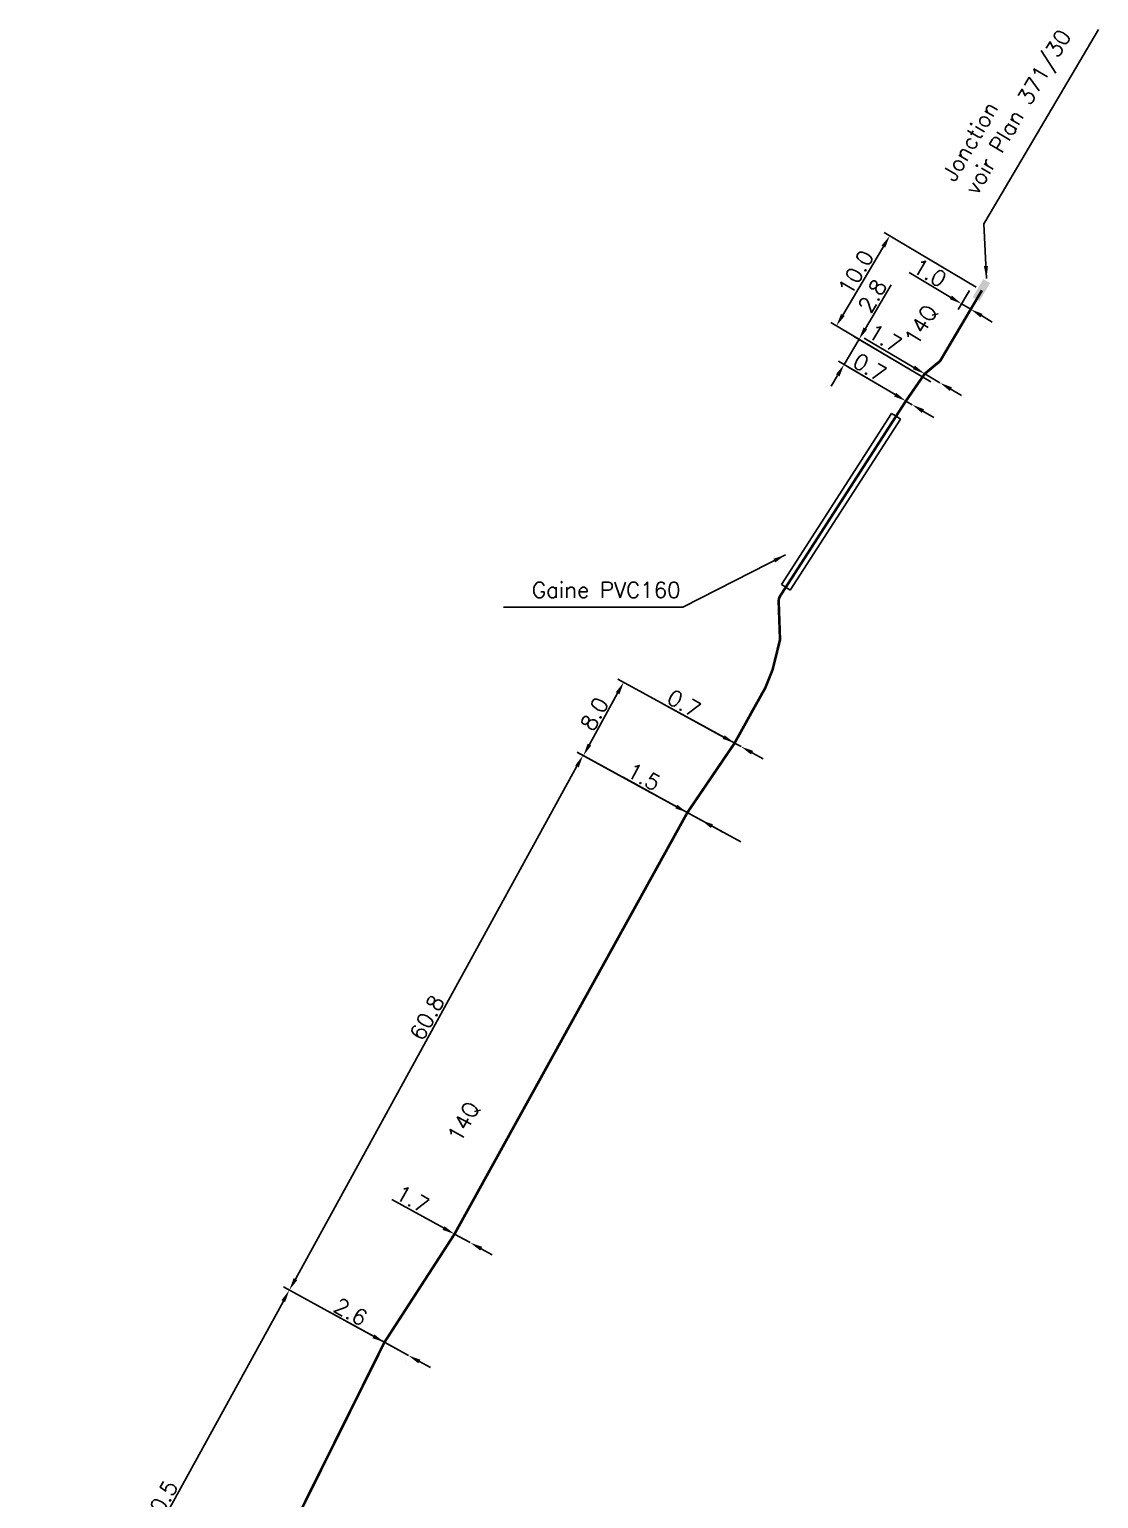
# Model space of a CAD drawing. Header units: millimetres. Extents: x 161000 to 161272, y 122092 to 122723.
# Drawn here: x 161169.5 to 161271.7, y 122582.9 to 122723.3 of the extents above; entities that cross this region are included whole.
import ezdxf
from ezdxf.enums import TextEntityAlignment as Align

# ---------------------------------------------------------------- set-up
doc = ezdxf.new("R2010")
doc.units = ezdxf.units.MM
doc.header["$MEASUREMENT"] = 0
doc.header["$PDMODE"] = 34
doc.linetypes.add('S_ST', pattern=[14, 8, -1.5, 0, -1.5, 0, -1.5, 0, -1.5])
doc.layers.get('0').update_dxf_attribs({"linetype": 'CONTINUOUS'})
doc.layers.get('Defpoints').update_dxf_attribs({"linetype": 'CONTINUOUS'})
for name, color, linetype in [('S_100', 5, 'CONTINUOUS'), ('S_300', 7, 'CONTINUOUS'), ('S_400', 7, 'CONTINUOUS')]:
    doc.layers.add(name, color=color, linetype=linetype)
doc.styles.get("Standard").update_dxf_attribs({"font": 'ROMANS.SHX'})
doc.dimstyles.get("Standard").update_dxf_attribs({"dimtxt": 1.5, "dimasz": 1.2, "dimexe": 0.625, "dimexo": 0.625, "dimgap": 0.25, "dimtad": 1, "dimdec": 1, "dimzin": 0, "dimdsep": 46, "dimtxsty": 'Standard', "dimcen": -0.5, "dimadec": 0, "dimazin": 0, "dimtfac": 0.8, "dimtdec": 1, "dimtmove": 0, "dimatfit": 3, "dimfxl": 1, "dimtolj": 1, "dimtzin": 0, "dimarcsym": 1})

# ---------------------------------------------------------------- blocks, each defined once
blk = doc.blocks.new('*D23')
at = {"layer": 'Defpoints', "color": 0, "linetype": 'Continuous'}
for p in [(161194.33, 122602.8), (161205.7, 122596.56), (161181.45, 122552.27)]:
    blk.add_point(p, dxfattribs=at)
at = {"layer": 'S_100', "color": 0, "linetype": 'Continuous', "lineweight": -2}
for p, q in [((161205.15, 122596.86), (161193.79, 122603.1)), ((161170.61, 122559.59), (161193.76, 122601.75)), ((161180.9, 122552.57), (161169.49, 122558.84))]:
    blk.add_line(p, q, dxfattribs=at)
at = {"layer": 'S_100', "color": 0, "linetype": 'Continuous'}
for points in [[(161193.58, 122601.84), (161193.93, 122601.65), (161194.33, 122602.8)], [(161170.44, 122559.68), (161170.79, 122559.49), (161170.03, 122558.54)]]:
    blk.add_solid(points, dxfattribs=at)
at = {"layer": 'S_100', "color": 0, "linetype": 'Continuous', "insert": (161182.03, 122582.47), "char_height": 1.5, "attachment_point": 5, "rotation": 61.2338}
blk.add_mtext('\\A1;50.5', dxfattribs=at)
blk = doc.blocks.new('*D24')
at = {"layer": 'Defpoints', "color": 0, "linetype": 'Continuous'}
for p in [(161222.4, 122653.92), (161238.03, 122645.34), (161205.7, 122596.56)]:
    blk.add_point(p, dxfattribs=at)
at = {"layer": 'S_100', "color": 0, "linetype": 'Continuous', "lineweight": -2}
for p, q in [((161237.48, 122645.64), (161221.85, 122654.22)), ((161194.91, 122603.85), (161221.82, 122652.87)), ((161205.15, 122596.86), (161193.79, 122603.1))]:
    blk.add_line(p, q, dxfattribs=at)
at = {"layer": 'S_100', "color": 0, "linetype": 'Continuous'}
for points in [[(161221.65, 122652.96), (161222, 122652.77), (161222.4, 122653.92)], [(161194.74, 122603.95), (161195.09, 122603.75), (161194.33, 122602.8)]]:
    blk.add_solid(points, dxfattribs=at)
at = {"layer": 'S_100', "color": 0, "linetype": 'Continuous', "insert": (161207.49, 122628.84), "char_height": 1.5, "attachment_point": 5, "rotation": 61.2338}
blk.add_mtext('\\A1;60.8', dxfattribs=at)
blk = doc.blocks.new('*D25')
at = {"layer": 'Defpoints', "color": 0, "linetype": 'Continuous'}
for p in [(161232.37, 122648.44), (161232.37, 122648.44), (161233.68, 122647.73)]:
    blk.add_point(p, dxfattribs=at)
at = {"layer": 'S_100', "color": 0, "linetype": 'Continuous', "lineweight": -2}
for p, q in [((161231.32, 122649.02), (161226.23, 122651.82)), ((161233.68, 122647.73), (161232.37, 122648.44)), ((161234.73, 122647.15), (161235.78, 122646.57))]:
    blk.add_line(p, q, dxfattribs=at)
at = {"layer": 'S_100', "color": 0, "linetype": 'Continuous'}
for points in [[(161231.41, 122649.2), (161231.22, 122648.85), (161232.37, 122648.44)], [(161234.83, 122647.32), (161234.63, 122646.97), (161233.68, 122647.73)]]:
    blk.add_solid(points, dxfattribs=at)
at = {"layer": 'S_100', "color": 0, "linetype": 'Continuous', "insert": (161228.21, 122651.87), "char_height": 1.5, "attachment_point": 5, "rotation": 331.2338}
blk.add_mtext('\\A1;1.5', dxfattribs=at)
blk = doc.blocks.new('*D26')
at = {"layer": 'Defpoints', "color": 0, "linetype": 'Continuous'}
for p in [(161226.29, 122660.91), (161237.51, 122654.75), (161232.37, 122648.44)]:
    blk.add_point(p, dxfattribs=at)
at = {"layer": 'S_100', "color": 0, "linetype": 'Continuous', "lineweight": -2}
for p, q in [((161236.96, 122655.05), (161225.74, 122661.21)), ((161223.02, 122654.95), (161225.71, 122659.86)), ((161231.82, 122648.74), (161221.89, 122654.2))]:
    blk.add_line(p, q, dxfattribs=at)
at = {"layer": 'S_100', "color": 0, "linetype": 'Continuous'}
for points in [[(161225.53, 122659.95), (161225.89, 122659.76), (161226.29, 122660.91)], [(161222.84, 122655.04), (161223.19, 122654.85), (161222.44, 122653.9)]]:
    blk.add_solid(points, dxfattribs=at)
at = {"layer": 'S_100', "color": 0, "linetype": 'Continuous', "insert": (161223.49, 122657.88), "char_height": 1.5, "attachment_point": 5, "rotation": 61.2338}
blk.add_mtext('\\A1;8.0', dxfattribs=at)
blk = doc.blocks.new('*D27')
at = {"layer": 'Defpoints', "color": 0, "linetype": 'Continuous'}
for p in [(161236.89, 122655.09), (161236.89, 122655.09), (161237.51, 122654.75)]:
    blk.add_point(p, dxfattribs=at)
at = {"layer": 'S_100', "color": 0, "linetype": 'Continuous', "lineweight": -2}
for p, q in [((161235.84, 122655.66), (161229.98, 122658.88)), ((161237.2, 122655.63), (161237.2, 122655.63)), ((161237.51, 122654.75), (161236.89, 122655.09)), ((161238.56, 122654.17), (161239.61, 122653.59))]:
    blk.add_line(p, q, dxfattribs=at)
at = {"layer": 'S_100', "color": 0, "linetype": 'Continuous'}
for points in [[(161235.94, 122655.84), (161235.75, 122655.49), (161236.89, 122655.09)], [(161238.66, 122654.35), (161238.46, 122654), (161237.51, 122654.75)]]:
    blk.add_solid(points, dxfattribs=at)
at = {"layer": 'S_100', "color": 0, "linetype": 'Continuous', "insert": (161232.05, 122658.88), "char_height": 1.5, "attachment_point": 5, "rotation": 331.2338}
blk.add_mtext('\\A1;0.7', dxfattribs=at)
blk = doc.blocks.new('*D30')
at = {"layer": 'Defpoints', "color": 0, "linetype": 'Continuous'}
for p in [(161203.42, 122597.81), (161203.42, 122597.81), (161205.71, 122596.55)]:
    blk.add_point(p, dxfattribs=at)
at = {"layer": 'S_100', "color": 0, "linetype": 'Continuous', "lineweight": -2}
for p, q in [((161202.37, 122598.39), (161198.13, 122600.72)), ((161205.71, 122596.55), (161203.42, 122597.81)), ((161205.41, 122596.01), (161205.41, 122596.01)), ((161206.76, 122595.98), (161207.81, 122595.4))]:
    blk.add_line(p, q, dxfattribs=at)
at = {"layer": 'S_100', "color": 0, "linetype": 'Continuous'}
for points in [[(161202.47, 122598.56), (161202.27, 122598.21), (161203.42, 122597.81)], [(161206.86, 122596.15), (161206.66, 122595.8), (161205.71, 122596.55)]]:
    blk.add_solid(points, dxfattribs=at)
at = {"layer": 'S_100', "color": 0, "linetype": 'Continuous', "insert": (161200.2, 122600.72), "char_height": 1.5, "attachment_point": 5, "rotation": 331.2338}
blk.add_mtext('\\A1;2.6', dxfattribs=at)
blk = doc.blocks.new('*D33')
at = {"layer": 'Defpoints', "color": 0, "linetype": 'Continuous'}
for p in [(161210.12, 122608.16), (161210.12, 122608.16), (161211.61, 122607.34)]:
    blk.add_point(p, dxfattribs=at)
at = {"layer": 'S_100', "color": 0, "linetype": 'Continuous', "lineweight": -2}
for p, q in [((161209.07, 122608.74), (161204.13, 122611.45)), ((161211.61, 122607.34), (161210.12, 122608.16)), ((161212.66, 122606.76), (161213.71, 122606.18))]:
    blk.add_line(p, q, dxfattribs=at)
at = {"layer": 'S_100', "color": 0, "linetype": 'Continuous'}
for points in [[(161209.17, 122608.91), (161208.97, 122608.56), (161210.12, 122608.16)], [(161212.76, 122606.94), (161212.57, 122606.59), (161211.61, 122607.34)]]:
    blk.add_solid(points, dxfattribs=at)
at = {"layer": 'S_100', "color": 0, "linetype": 'Continuous', "insert": (161206.11, 122611.5), "char_height": 1.5, "attachment_point": 5, "rotation": 331.2338}
blk.add_mtext('\\A1;1.7', dxfattribs=at)
blk = doc.blocks.new('*D34')
at = {"layer": 'Defpoints', "color": 0, "linetype": 'Continuous'}
for p in [(161247.35, 122691.27), (161256.2, 122689.31), (161253.26, 122687.79)]:
    blk.add_point(p, dxfattribs=at)
at = {"layer": 'S_100', "color": 0, "linetype": 'Continuous', "lineweight": -2}
for p, q in [((161249.39, 122694.72), (161251.85, 122698.89)), ((161247.35, 122691.27), (161248.78, 122693.69)), ((161255.66, 122689.63), (161248.24, 122694)), ((161252.72, 122688.11), (161246.82, 122691.59)), ((161246.74, 122690.24), (161246.13, 122689.21))]:
    blk.add_line(p, q, dxfattribs=at)
at = {"layer": 'S_100', "color": 0, "linetype": 'Continuous'}
for points in [[(161249.21, 122694.82), (161249.56, 122694.62), (161248.78, 122693.69)], [(161246.57, 122690.34), (161246.92, 122690.14), (161247.35, 122691.27)]]:
    blk.add_solid(points, dxfattribs=at)
at = {"layer": 'S_100', "color": 0, "linetype": 'Continuous', "insert": (161250.06, 122697.83), "char_height": 1.5, "attachment_point": 5, "rotation": 59.4725}
blk.add_mtext('\\A1;2.8', dxfattribs=at)
blk = doc.blocks.new('*D35')
at = {"layer": 'Defpoints', "color": 0, "linetype": 'Continuous'}
for p in [(161253.26, 122687.79), (161253.26, 122687.79), (161253.86, 122687.44)]:
    blk.add_point(p, dxfattribs=at)
at = {"layer": 'S_100', "color": 0, "linetype": 'Continuous', "lineweight": -2}
for p, q in [((161252.23, 122688.4), (161247.72, 122691.06)), ((161253.86, 122687.44), (161253.26, 122687.79)), ((161254.89, 122686.83), (161255.93, 122686.22))]:
    blk.add_line(p, q, dxfattribs=at)
at = {"layer": 'S_100', "color": 0, "linetype": 'Continuous'}
for points in [[(161252.33, 122688.57), (161252.12, 122688.23), (161253.26, 122687.79)], [(161255, 122687), (161254.79, 122686.65), (161253.86, 122687.44)]]:
    blk.add_solid(points, dxfattribs=at)
at = {"layer": 'S_100', "color": 0, "linetype": 'Continuous', "insert": (161249.8, 122690.99), "char_height": 1.5, "attachment_point": 5, "rotation": 329.4725}
blk.add_mtext('\\A1;0.7', dxfattribs=at)
blk = doc.blocks.new('*D36')
at = {"layer": 'Defpoints', "color": 0, "linetype": 'Continuous'}
for p in [(161255.06, 122690.39), (161255.06, 122690.39), (161256.52, 122689.53)]:
    blk.add_point(p, dxfattribs=at)
at = {"layer": 'S_100', "color": 0, "linetype": 'Continuous', "lineweight": -2}
for p, q in [((161254.03, 122691), (161249.28, 122693.8)), ((161256.52, 122689.53), (161255.06, 122690.39)), ((161257.56, 122688.92), (161258.59, 122688.31))]:
    blk.add_line(p, q, dxfattribs=at)
at = {"layer": 'S_100', "color": 0, "linetype": 'Continuous'}
for points in [[(161254.13, 122691.18), (161253.93, 122690.83), (161255.06, 122690.39)], [(161257.66, 122689.1), (161257.45, 122688.75), (161256.52, 122689.53)]]:
    blk.add_solid(points, dxfattribs=at)
at = {"layer": 'S_100', "color": 0, "linetype": 'Continuous', "insert": (161251.27, 122693.79), "char_height": 1.5, "attachment_point": 5, "rotation": 329.4725}
blk.add_mtext('\\A1;1.7', dxfattribs=at)
blk = doc.blocks.new('*D37')
at = {"layer": 'Defpoints', "color": 0, "linetype": 'Continuous'}
for p in [(161251.72, 122703.58), (161260.53, 122698.37), (161256.2, 122689.31)]:
    blk.add_point(p, dxfattribs=at)
at = {"layer": 'S_300', "color": 0, "linetype": 'Continuous', "lineweight": -2}
for p, q in [((161259.99, 122698.68), (161251.18, 122703.9)), ((161247.24, 122696.01), (161251.11, 122702.55)), ((161255.66, 122689.63), (161246.09, 122695.3))]:
    blk.add_line(p, q, dxfattribs=at)
at = {"layer": 'S_300', "color": 0, "linetype": 'Continuous'}
for points in [[(161250.93, 122702.65), (161251.28, 122702.45), (161251.72, 122703.58)], [(161247.06, 122696.11), (161247.41, 122695.91), (161246.62, 122694.98)]]:
    blk.add_solid(points, dxfattribs=at)
at = {"layer": 'S_300', "color": 0, "linetype": 'Continuous', "insert": (161248.48, 122700.08), "char_height": 1.5, "attachment_point": 5, "rotation": 59.3712}
blk.add_mtext('\\A1;10.0', dxfattribs=at)
blk = doc.blocks.new('*D39')
at = {"color": 0, "lineweight": -2}
for p, q in [((161257.56, 122697.69), (161253.56, 122700.06)), ((161259.34, 122698.34), (161258.27, 122696.54)), ((161260.21, 122697.83), (161259.14, 122696.02)), ((161259.46, 122696.56), (161258.59, 122697.08)), ((161260.49, 122695.95), (161261.52, 122695.34))]:
    blk.add_line(p, q, dxfattribs=at)
at = {"color": 0}
for points in [[(161257.66, 122697.86), (161257.46, 122697.52), (161258.59, 122697.08)], [(161260.59, 122696.12), (161260.39, 122695.78), (161259.46, 122696.56)]]:
    blk.add_solid(points, dxfattribs=at)
at = {"layer": 'Defpoints', "color": 0}
for p in [(161259.66, 122698.88), (161260.53, 122698.37), (161259.46, 122696.56)]:
    blk.add_point(p, dxfattribs=at)
at = {"color": 0, "insert": (161255.54, 122700.04), "char_height": 1.5, "attachment_point": 5, "rotation": 329.3712}
blk.add_mtext('\\A1;1.0', dxfattribs=at)
blk = doc.blocks.new('S_300_01')
at = {"color": 0, "linetype": 'Continuous'}
blk.add_solid([(-1, 0.75), (-1, 0), (1, 0.75), (1, 0)], dxfattribs=at)
at = {"color": 0, "linetype": 'Continuous', "width": 0.75, "flags": 3}
for tag, p in [('DEF_LEG', (-0.05, -4.63)), ('DEF_COUP', (-0.05, -7.13)), ('DEF_TYPE', (-0.05, -9.63))]:
    blk.add_attdef(tag, text='', height=1.2, dxfattribs=at).set_placement(p, align=Align.MIDDLE)

msp = doc.modelspace()

# ---------------------------------------------------------------- linework, layer by layer
at = {"layer": 'S_100', "linetype": 'S_ST', "const_width": 0.25}
msp.add_lwpolyline([(161260.53, 122698.37), (161256.53, 122691.61), (161255.06, 122690.39), (161253.26, 122687.79), (161241.25, 122669.16, 0.126769), (161241.1, 122668.68), (161241.23, 122664.97), (161240.52, 122662.1), (161239.84, 122660.4), (161238.75, 122658.45), (161236.89, 122655.09), (161232.37, 122648.44), (161210.12, 122608.16), (161203.42, 122597.81), (161189.95, 122570.71)], format="xyb", dxfattribs=at)
at = {"layer": 'S_400', "color": 7, "linetype": 'CONTINUOUS'}
for p, q in [((161241.37, 122670.26), (161251.9, 122686.61)), ((161251.9, 122686.61), (161252.32, 122686.33)), ((161252.74, 122686.06), (161252.32, 122686.33)), ((161242.21, 122669.72), (161252.74, 122686.06)), ((161241.37, 122670.26), (161241.79, 122669.99)), ((161242.21, 122669.72), (161241.79, 122669.99))]:
    msp.add_line(p, q, dxfattribs=at)

# ---------------------------------------------------------------- block references
at = {"layer": 'S_300', "rotation": 59.41769051021771}
msp.add_blockref('S_300_01', (161260.8, 122698.2), dxfattribs=at)

# ---------------------------------------------------------------- texts
at = {"layer": 'S_100', "linetype": 'Continuous'}
for rotation, p in [(59.1717, (161254.75, 122695.04)), (61.0926, (161211.04, 122618.87))]:
    msp.add_text('14Q', height=1.5, rotation=rotation, dxfattribs=at).set_placement(p, align=Align.MIDDLE)
at = {"layer": 'S_300', "linetype": 'Continuous', "insert": (161260.5, 122707.11), "char_height": 1.5, "attachment_point": 7, "rotation": 59.4725}
msp.add_mtext('\\PJonction\\Pvoir Plan 371/30', dxfattribs=at)
at = {"layer": 'S_400', "linetype": 'Continuous', "insert": (161231.73, 122668.98), "char_height": 1.5, "attachment_point": 9}
msp.add_mtext('Gaine PVC160', dxfattribs=at)

# ---------------------------------------------------------------- dimensions: what is measured, and where the dimension line sits
dim = msp.add_linear_dim(base=(161259.46, 122696.56), p1=(161259.66, 122698.88), p2=(161260.53, 122698.37), angle=329.3712, dimstyle='Standard')
dim.commit()
dim.dimension.update_dxf_attribs({"geometry": '*D39', "text_midpoint": (161255.03, 122699.18), "dimtype": 160})
at = {"layer": 'S_100', "linetype": 'Continuous'}
for base, p1, p2, angle, picture, middle in [((161247.35, 122691.27), (161256.2, 122689.31), (161253.26, 122687.79), 239.4725, '*D34', (161250.92, 122697.32)), ((161255.06, 122690.39), (161256.52, 122689.53), (161255.06, 122690.39), 149.4725, '*D36', (161250.76, 122692.93)), ((161253.26, 122687.79), (161253.86, 122687.44), (161253.26, 122687.79), 149.4725, '*D35', (161249.29, 122690.13)), ((161226.29, 122660.91), (161232.37, 122648.44), (161237.51, 122654.75), 61.2338, '*D26', (161224.36, 122657.4)), ((161236.89, 122655.09), (161237.51, 122654.75), (161236.89, 122655.09), 331.2338, '*D27', (161231.57, 122658.01)), ((161232.37, 122648.44), (161233.68, 122647.73), (161232.37, 122648.44), 151.2338, '*D25', (161227.73, 122650.99)), ((161210.12, 122608.16), (161211.61, 122607.34), (161210.12, 122608.16), 151.2338, '*D33', (161205.63, 122610.62)), ((161194.33, 122602.8), (161181.45, 122552.27), (161205.7, 122596.56), 61.2338, '*D23', (161182.91, 122581.99)), ((161203.42, 122597.81), (161205.71, 122596.55), (161203.42, 122597.81), 151.2338, '*D30', (161199.72, 122599.84))]:
    dim = msp.add_linear_dim(base=base, p1=p1, p2=p2, angle=angle, dimstyle='Standard', dxfattribs=at)
    dim.commit()
    dim.dimension.update_dxf_attribs({"geometry": picture, "text_midpoint": middle, "dimtype": 160})
dim = msp.add_linear_dim(base=(161222.4, 122653.92), p1=(161205.7, 122596.56), p2=(161238.03, 122645.34), angle=61.2338, text='60.8', dimstyle='Standard', dxfattribs=at)
dim.commit()
dim.dimension.update_dxf_attribs({"geometry": '*D24', "text_midpoint": (161208.37, 122628.36), "dimtype": 160})
at = {"layer": 'S_300', "linetype": 'Continuous'}
dim = msp.add_linear_dim(base=(161251.72, 122703.58), p1=(161256.2, 122689.31), p2=(161260.53, 122698.37), angle=59.3712, dimstyle='Standard', dxfattribs=at)
dim.commit()
dim.dimension.update_dxf_attribs({"geometry": '*D37', "text_midpoint": (161249.35, 122699.57), "dimtype": 160})

# ---------------------------------------------------------------- leaders
at = {"layer": 'S_300', "linetype": 'Continuous', "annotation_type": 0, "has_hookline": 1, "hookline_direction": 0, "text_width": 20.14, "horizontal_direction": (0.507952, 0.861386, 0)}
msp.add_leader([(161260.97, 122699.49), (161260.71, 122704.71), (161261.32, 122705.75)], dimstyle='Standard', dxfattribs=at)
at = {"layer": 'S_400', "linetype": 'Continuous', "annotation_type": 0, "has_hookline": 1, "hookline_direction": 1, "text_width": 15.71}
msp.add_leader([(161241.75, 122673.08), (161231.95, 122668.07), (161230.75, 122668.07)], dimstyle='Standard', dxfattribs=at)

doc.saveas('drawing.dxf')
